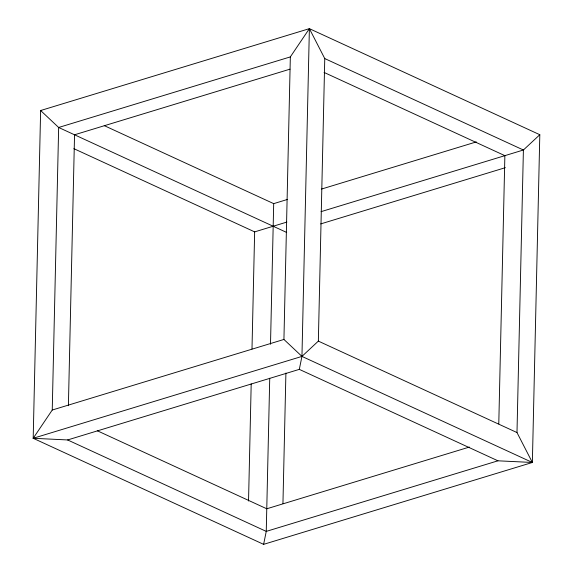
<?xml version="1.0" encoding="UTF-8"?>
<svg xmlns="http://www.w3.org/2000/svg" width="573" height="573" viewBox="0 0 573 573"><rect width="100%" height="100%" fill="white"/><g stroke="black" fill="none" stroke-linecap="round" stroke-linejoin="round"><path stroke-width="0.86" d="M321.059 211.652L523.4 150.004L516.989 432.558L532.367 462.475L497.944 460.807L299.307 369.363L67.621 439.949L33.191 438.281L40.633 110.525L309.384 28.65L539.809 134.719L532.367 462.475L263.616 544.35L33.191 438.281L52.243 410.024L58.654 127.478L40.633 110.525M68.395 405.72L74.547 134.791L289.988 69.161M248.539 501.017L251.196 383.881M251.991 349.014L254.648 231.879L73.845 148.651M269.733 378.237L266.252 531.393L263.616 544.35M270.506 344.258L273.693 203.637L104.243 125.63M532.367 462.475L301.95 356.406L283.929 339.445L290.339 56.892M282.947 503.581L285.906 373.037M286.693 232.459L58.647 127.478L290.339 56.899L309.384 28.65L301.95 356.406L299.307 369.363M33.191 438.281L301.95 356.406L318.352 341.114L324.762 58.561L309.384 28.65M498.782 423.898L504.87 155.655L324.06 72.427M539.809 134.719L523.4 150.011L324.762 58.568M273.693 203.637L287.374 199.468M321.575 189.047L476.313 141.911M254.648 231.879L286.865 222.073M320.708 223.914L505.379 167.66M52.243 410.024L283.929 339.445M469.394 447.062L266.767 508.788L97.317 430.774M497.944 460.807L266.252 531.393L67.614 439.942M318.352 341.114L516.996 432.558"/></g></svg>
